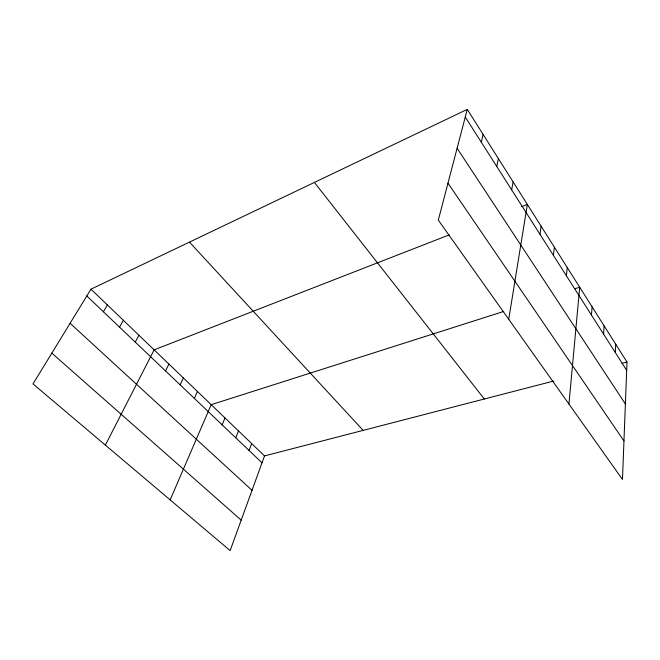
<?xml version="1.0" encoding="UTF-8"?>
<svg xmlns="http://www.w3.org/2000/svg" width="660" height="660" viewBox="0 0 660 660"><rect width="100%" height="100%" fill="white"/><g stroke="black" fill="none" stroke-linecap="round" stroke-linejoin="round"><path stroke-width="0.99" d="M467.272 109.387L627 362.051L622.479 479.44L438.306 220.126L467.272 109.387L90.973 289.179L33 383.905L230.142 550.613L264.512 455.92L553.723 381.026M615.318 352.539L615.739 344.231M603.587 334.125L604.106 325.842M591.467 315.1L592.102 306.85M568.945 404.06L579.694 287.224L574.868 288.766M566.379 275.723L567.254 267.548M553.385 255.346L554.4 247.211M539.954 234.267L541.109 226.19M508.736 319.283L527.356 204.435L521.738 206.63M511.673 189.865L513.125 181.929M496.757 166.469L498.391 158.614M481.305 142.213L483.112 134.45M249.051 450.458L251.658 443.569M235.768 437.811L238.499 430.922M222.164 424.858L225.011 417.97M170.156 499.884L211.192 404.687L503.728 311.438M194.345 398.376L197.447 391.479M180.13 384.838L183.364 377.949M165.553 370.953L168.927 364.081M105.377 445.104L154.126 349.858L449.303 234.853M135.275 342.127L138.938 335.272M119.543 327.146L123.37 320.306M103.397 311.767L107.382 304.953M622.017 363.338L627 362.051M51.826 353.133L241.205 520.138M70.092 323.293L252.021 490.322M86.815 295.977L262.012 462.8M90.973 289.179L264.512 455.92M189.478 242.121L363.132 430.378M314.408 182.424L484.324 398.995M447.975 183.183L623.964 440.954M457.108 148.252L625.383 403.961M465.267 117.051L626.678 370.367"/></g></svg>
